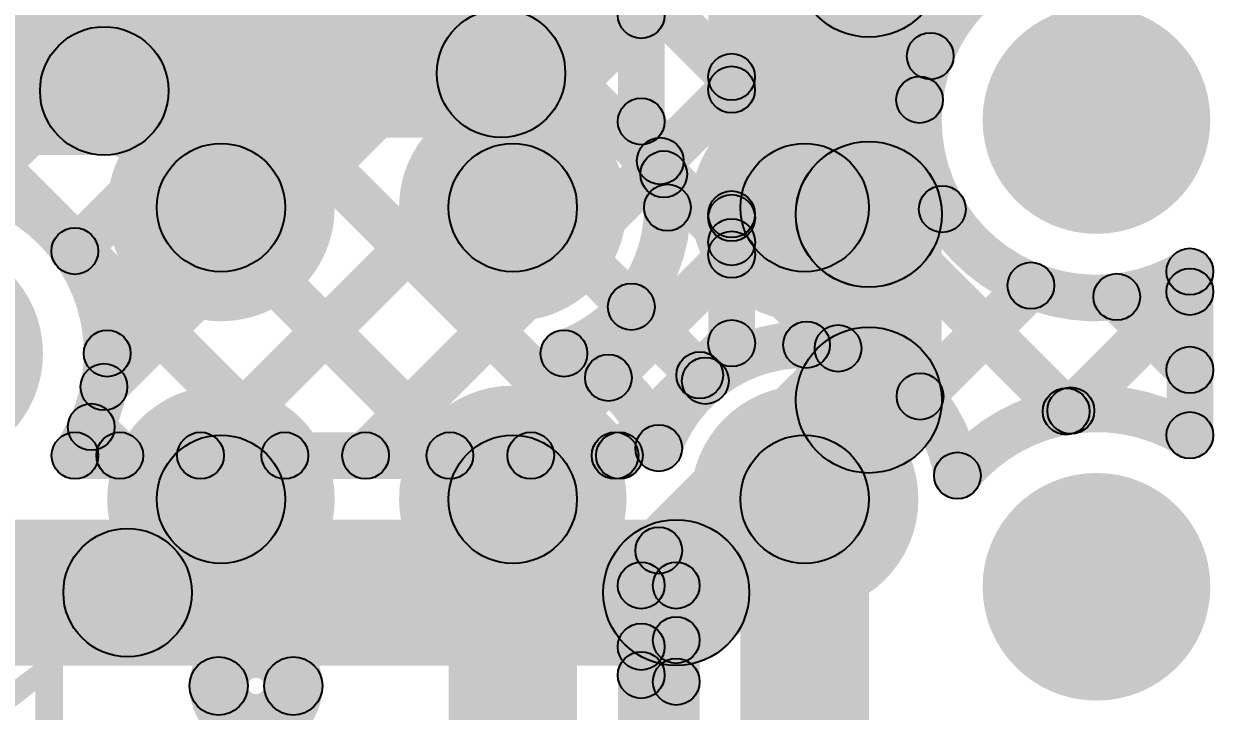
# Model space of a CAD drawing. Header units: millimetres. Extents: x -0.24 to 2.5, y 0 to 2.55.
# Drawn here: x 2.1042 to 2.308, y 1.2167 to 1.3345 of the extents above; entities that cross this region are included whole.
import ezdxf

# ---------------------------------------------------------------- set-up
doc = ezdxf.new("R2010")
doc.units = ezdxf.units.MM
doc.header["$MEASUREMENT"] = 0
for name, color, linetype in [('BottomLayer', 5, 'Continuous'), ('BottomSolder', 6, 'Continuous'), ('PadHoleLayer', 156, 'Continuous'), ('TopLayer', 1, 'Continuous'), ('TopOverlay', 2, 'Continuous'), ('TopPaste', 8, 'Continuous'), ('TopSolder', 216, 'Continuous')]:
    doc.layers.add(name, color=color, linetype=linetype)

# ---------------------------------------------------------------- blocks, each defined once
blk = doc.blocks.new('TC2030_IDC_97')
at = {"layer": 'BottomSolder'}
h = blk.add_hatch(color=6, dxfattribs=at)
edge = h.paths.add_edge_path()
edge.add_arc((0.1, 0.04), 0.004, 0, 360)
h = blk.add_hatch(color=6, dxfattribs=at)
edge = h.paths.add_edge_path()
edge.add_arc((0.1, -0.04), 0.004, 0, 360)
at = {"layer": 'PadHoleLayer'}
h = blk.add_hatch(color=156, dxfattribs=at)
edge = h.paths.add_edge_path()
edge.add_arc((0.1, 0.04), 0.01951, 0, 360)
h = blk.add_hatch(color=156, dxfattribs=at)
edge = h.paths.add_edge_path()
edge.add_arc((-0.1, 0), 0.01951, 0, 360)
h = blk.add_hatch(color=156, dxfattribs=at)
edge = h.paths.add_edge_path()
edge.add_arc((0.1, -0.04), 0.01951, 0, 360)
at = {"layer": 'TopLayer'}
h = blk.add_hatch(color=1, dxfattribs=at)
edge = h.paths.add_edge_path()
edge.add_arc((-0.05, 0.025), 0.01549, 0, 360)
h = blk.add_hatch(color=1, dxfattribs=at)
edge = h.paths.add_edge_path()
edge.add_arc((0, 0.025), 0.01549, 0, 360)
h = blk.add_hatch(color=1, dxfattribs=at)
edge = h.paths.add_edge_path()
edge.add_arc((0.05, 0.025), 0.01549, 0, 360)
h = blk.add_hatch(color=1, dxfattribs=at)
edge = h.paths.add_edge_path()
edge.add_arc((-0.05, -0.025), 0.01549, 0, 360)
h = blk.add_hatch(color=1, dxfattribs=at)
edge = h.paths.add_edge_path()
edge.add_arc((-0.05, -0.025), 0.01549, 0, 360)
h = blk.add_hatch(color=1, dxfattribs=at)
edge = h.paths.add_edge_path()
edge.add_arc((0, -0.025), 0.01549, 0, 360)
h = blk.add_hatch(color=1, dxfattribs=at)
edge = h.paths.add_edge_path()
edge.add_arc((0.05, -0.025), 0.01549, 0, 360)
at = {"layer": 'TopOverlay'}
h = blk.add_hatch(color=2, dxfattribs=at)
edge = h.paths.add_edge_path()
edge.add_arc((-0.0504, -0.057), 0.005, 0, 360)
h = blk.add_hatch(color=2, dxfattribs=at)
edge = h.paths.add_edge_path()
edge.add_arc((-0.0376, -0.057), 0.005, 0, 360)
at = {"layer": 'TopPaste'}
h = blk.add_hatch(color=8, dxfattribs=at)
edge = h.paths.add_edge_path()
edge.add_arc((-0.05, 0.025), 0.01549, 0, 360)
h = blk.add_hatch(color=8, dxfattribs=at)
edge = h.paths.add_edge_path()
edge.add_arc((0, 0.025), 0.01549, 0, 360)
h = blk.add_hatch(color=8, dxfattribs=at)
edge = h.paths.add_edge_path()
edge.add_arc((0.05, 0.025), 0.01549, 0, 360)
h = blk.add_hatch(color=8, dxfattribs=at)
edge = h.paths.add_edge_path()
edge.add_arc((-0.05, -0.025), 0.01549, 0, 360)
h = blk.add_hatch(color=8, dxfattribs=at)
edge = h.paths.add_edge_path()
edge.add_arc((-0.05, -0.025), 0.01549, 0, 360)
h = blk.add_hatch(color=8, dxfattribs=at)
edge = h.paths.add_edge_path()
edge.add_arc((0, -0.025), 0.01549, 0, 360)
h = blk.add_hatch(color=8, dxfattribs=at)
edge = h.paths.add_edge_path()
edge.add_arc((0.05, -0.025), 0.01549, 0, 360)
at = {"layer": 'TopSolder'}
h = blk.add_hatch(color=216, dxfattribs=at)
edge = h.paths.add_edge_path()
edge.add_arc((-0.05, 0.025), 0.01949, 0, 360)
h = blk.add_hatch(color=216, dxfattribs=at)
edge = h.paths.add_edge_path()
edge.add_arc((0, 0.025), 0.01949, 0, 360)
h = blk.add_hatch(color=216, dxfattribs=at)
edge = h.paths.add_edge_path()
edge.add_arc((0.05, 0.025), 0.01949, 0, 360)
h = blk.add_hatch(color=216, dxfattribs=at)
edge = h.paths.add_edge_path()
edge.add_arc((0.1, 0.04), 0.004, 0, 360)
h = blk.add_hatch(color=216, dxfattribs=at)
edge = h.paths.add_edge_path()
edge.add_arc((-0.05, -0.025), 0.01949, 0, 360)
h = blk.add_hatch(color=216, dxfattribs=at)
edge = h.paths.add_edge_path()
edge.add_arc((-0.05, -0.025), 0.01949, 0, 360)
h = blk.add_hatch(color=216, dxfattribs=at)
edge = h.paths.add_edge_path()
edge.add_arc((0, -0.025), 0.01949, 0, 360)
h = blk.add_hatch(color=216, dxfattribs=at)
edge = h.paths.add_edge_path()
edge.add_arc((0.05, -0.025), 0.01949, 0, 360)
h = blk.add_hatch(color=216, dxfattribs=at)
edge = h.paths.add_edge_path()
edge.add_arc((0.1, -0.04), 0.004, 0, 360)
at = {"layer": 'TopOverlay', "const_width": 0.01}
blk.add_lwpolyline([(-0.0376, -0.057, 1), (-0.0504, -0.057, 1)], format="xyb", close=True, dxfattribs=at)
at = {"layer": 'TopOverlay'}
for centre in [(-0.0504, -0.057), (-0.0376, -0.057)]:
    blk.add_circle(centre, 0.005, dxfattribs=at)

msp = doc.modelspace()

# ---------------------------------------------------------------- hatches: boundary and pattern name
at = {"layer": 'BottomLayer'}
for points in [[(1.83362, 1.57017), (1.83928, 1.57583), (2.15178, 1.26333), (2.14612, 1.25767)], [(2.19378, 1.31822), (2.17822, 1.33378), (2.23022, 1.38578), (2.24578, 1.37022)], [(2.12079, 1.26942), (2.11513, 1.27508), (2.19552, 1.35546), (2.20117, 1.3498)], [(2.13733, 1.25767), (2.13167, 1.26333), (2.22418, 1.35584), (2.22983, 1.35018)], [(2.19546, 1.34976), (2.20111, 1.35541), (2.22832, 1.32821), (2.22266, 1.32255)], [(2.08733, 1.34474), (2.09299, 1.3504), (2.18006, 1.26333), (2.17441, 1.25767)], [(2.09928, 1.30448), (2.09363, 1.31014), (2.13432, 1.35083), (2.13997, 1.34517)], [(2.11579, 1.29271), (2.11014, 1.29836), (2.1626, 1.35083), (2.16826, 1.34517)], [(2.11519, 1.34517), (2.12085, 1.35083), (2.20835, 1.26333), (2.20269, 1.25767)], [(2.14347, 1.34517), (2.14913, 1.35083), (2.22286, 1.2771), (2.21721, 1.27144)], [(2.17176, 1.34517), (2.17742, 1.35083), (2.22833, 1.29992), (2.22267, 1.29426)], [(2.22949, 1.30184), (2.22149, 1.30184), (2.22149, 1.34471), (2.22949, 1.34471)], [(2.26149, 1.30184), (2.23649, 1.30184), (2.23649, 1.34471), (2.26149, 1.34471)], [(1.692, 1.315), (1.692, 1.337), (2.186, 1.337), (2.186, 1.315)], [(2.16561, 1.25767), (2.15995, 1.26333), (2.22266, 1.32604), (2.22832, 1.32038)], [(2.24015, 1.293), (2.25783, 1.31068), (2.25784, 1.31067), (2.24016, 1.293)], [(2.2295, 1.27973), (2.2215, 1.27973), (2.2215, 1.30123), (2.2295, 1.30123)], [(2.2615, 1.27), (2.2365, 1.27), (2.2365, 1.30183), (2.2615, 1.30183)], [(2.19389, 1.25767), (2.18824, 1.26333), (2.22267, 1.29776), (2.22833, 1.29211)], [(2.20909, 1.25767), (2.20344, 1.26333), (2.22267, 1.28256), (2.22833, 1.27691)], [(2.22484, 1.22816), (2.20716, 1.24584), (2.24016, 1.27884), (2.25784, 1.26116)], [(2.11295, 1.26256), (2.11861, 1.26822), (2.12349, 1.26333), (2.11784, 1.25767)], [(2.11299, 1.2565), (2.11299, 1.2645), (2.20627, 1.2645), (2.20627, 1.2565)], [(2.085, 1.2245), (2.085, 1.2495), (2.216, 1.2495), (2.216, 1.2245)]]:
    msp.add_hatch(color=5, dxfattribs=at).paths.add_polyline_path(points)
h = msp.add_hatch(color=5, dxfattribs=at)
edge = h.paths.add_edge_path()
edge.add_arc((2.24899, 1.34471), 0.0125, 0, 360)
h = msp.add_hatch(color=5, dxfattribs=at)
edge = h.paths.add_edge_path()
edge.add_arc((2.24899, 1.34471), 0.0125, 0, 360)
h = msp.add_hatch(color=5, dxfattribs=at)
edge = h.paths.add_edge_path()
edge.add_arc((2.186, 1.326), 0.011, 0, 360)
h = msp.add_hatch(color=5, dxfattribs=at)
edge = h.paths.add_edge_path()
edge.add_arc((2.186, 1.326), 0.011, 0, 360)
h = msp.add_hatch(color=5, dxfattribs=at)
edge = h.paths.add_edge_path()
edge.add_arc((2.22549, 1.32538), 0.004, 0, 360)
h = msp.add_hatch(color=5, dxfattribs=at)
edge = h.paths.add_edge_path()
edge.add_arc((2.22549, 1.32321), 0.004, 0, 360)
h = msp.add_hatch(color=5, dxfattribs=at)
edge = h.paths.add_edge_path()
edge.add_arc((2.24899, 1.30184), 0.0125, 0, 360)
h = msp.add_hatch(color=5, dxfattribs=at)
edge = h.paths.add_edge_path()
edge.add_arc((2.24899, 1.30184), 0.0125, 0, 360)
h = msp.add_hatch(color=5, dxfattribs=at)
edge = h.paths.add_edge_path()
edge.add_arc((2.249, 1.30183), 0.0125, 0, 360)
h = msp.add_hatch(color=5, dxfattribs=at)
edge = h.paths.add_edge_path()
edge.add_arc((2.249, 1.30183), 0.0125, 0, 360)
h = msp.add_hatch(color=5, dxfattribs=at)
edge = h.paths.add_edge_path()
edge.add_arc((2.22549, 1.30184), 0.004, 0, 360)
h = msp.add_hatch(color=5, dxfattribs=at)
edge = h.paths.add_edge_path()
edge.add_arc((2.2255, 1.30123), 0.004, 0, 360)
h = msp.add_hatch(color=5, dxfattribs=at)
edge = h.paths.add_edge_path()
edge.add_arc((2.2255, 1.29709), 0.004, 0, 360)
h = msp.add_hatch(color=5, dxfattribs=at)
edge = h.paths.add_edge_path()
edge.add_arc((2.11296, 1.29554), 0.004, 0, 360)
h = msp.add_hatch(color=5, dxfattribs=at)
edge = h.paths.add_edge_path()
edge.add_arc((2.2255, 1.29493), 0.004, 0, 360)
h = msp.add_hatch(color=5, dxfattribs=at)
edge = h.paths.add_edge_path()
edge.add_arc((2.11851, 1.278), 0.004, 0, 360)
h = msp.add_hatch(color=5, dxfattribs=at)
edge = h.paths.add_edge_path()
edge.add_arc((2.11851, 1.278), 0.004, 0, 360)
h = msp.add_hatch(color=5, dxfattribs=at)
edge = h.paths.add_edge_path()
edge.add_arc((2.2255, 1.27973), 0.004, 0, 360)
h = msp.add_hatch(color=5, dxfattribs=at)
edge = h.paths.add_edge_path()
edge.add_arc((2.2255, 1.27973), 0.004, 0, 360)
h = msp.add_hatch(color=5, dxfattribs=at)
edge = h.paths.add_edge_path()
edge.add_arc((2.249, 1.27), 0.0125, 0, 360)
h = msp.add_hatch(color=5, dxfattribs=at)
edge = h.paths.add_edge_path()
edge.add_arc((2.249, 1.27), 0.0125, 0, 360)
h = msp.add_hatch(color=5, dxfattribs=at)
edge = h.paths.add_edge_path()
edge.add_arc((2.22003, 1.27427), 0.004, 0, 360)
h = msp.add_hatch(color=5, dxfattribs=at)
edge = h.paths.add_edge_path()
edge.add_arc((2.11796, 1.27225), 0.004, 0, 360)
h = msp.add_hatch(color=5, dxfattribs=at)
edge = h.paths.add_edge_path()
edge.add_arc((2.11578, 1.26539), 0.004, 0, 360)
h = msp.add_hatch(color=5, dxfattribs=at)
edge = h.paths.add_edge_path()
edge.add_arc((2.11299, 1.2605), 0.004, 0, 360)
h = msp.add_hatch(color=5, dxfattribs=at)
edge = h.paths.add_edge_path()
edge.add_arc((2.11299, 1.2605), 0.004, 0, 360)
h = msp.add_hatch(color=5, dxfattribs=at)
edge = h.paths.add_edge_path()
edge.add_arc((2.12067, 1.2605), 0.004, 0, 360)
h = msp.add_hatch(color=5, dxfattribs=at)
edge = h.paths.add_edge_path()
edge.add_arc((2.1345, 1.2605), 0.004, 0, 360)
h = msp.add_hatch(color=5, dxfattribs=at)
edge = h.paths.add_edge_path()
edge.add_arc((2.14895, 1.2605), 0.004, 0, 360)
h = msp.add_hatch(color=5, dxfattribs=at)
edge = h.paths.add_edge_path()
edge.add_arc((2.16278, 1.2605), 0.004, 0, 360)
h = msp.add_hatch(color=5, dxfattribs=at)
edge = h.paths.add_edge_path()
edge.add_arc((2.17723, 1.2605), 0.004, 0, 360)
h = msp.add_hatch(color=5, dxfattribs=at)
edge = h.paths.add_edge_path()
edge.add_arc((2.19107, 1.2605), 0.004, 0, 360)
h = msp.add_hatch(color=5, dxfattribs=at)
edge = h.paths.add_edge_path()
edge.add_arc((2.20552, 1.2605), 0.004, 0, 360)
h = msp.add_hatch(color=5, dxfattribs=at)
edge = h.paths.add_edge_path()
edge.add_arc((2.20627, 1.2605), 0.004, 0, 360)
h = msp.add_hatch(color=5, dxfattribs=at)
edge = h.paths.add_edge_path()
edge.add_arc((2.20627, 1.2605), 0.004, 0, 360)
h = msp.add_hatch(color=5, dxfattribs=at)
edge = h.paths.add_edge_path()
edge.add_arc((2.216, 1.237), 0.0125, 0, 360)
h = msp.add_hatch(color=5, dxfattribs=at)
edge = h.paths.add_edge_path()
edge.add_arc((2.216, 1.237), 0.0125, 0, 360)
at = {"layer": 'TopLayer'}
for points in [[(2.21283, 1.33317), (2.20717, 1.33883), (2.29337, 1.42503), (2.29902, 1.41937)], [(2.16617, 1.40733), (2.17183, 1.41298), (2.26052, 1.32429), (2.25486, 1.31864)], [(2.21609, 1.30815), (2.21043, 1.31381), (2.30117, 1.40455), (2.30683, 1.39889)], [(2.249, 1.303), (2.227, 1.303), (2.227, 1.381), (2.249, 1.381)], [(2.199, 1.303), (2.177, 1.303), (2.177, 1.346), (2.199, 1.346)], [(2.214, 1.31776), (2.206, 1.31776), (2.206, 1.346), (2.214, 1.346)], [(2.20717, 1.33804), (2.21283, 1.3437), (2.28564, 1.27089), (2.27998, 1.26523)], [(2.042, 1.312), (2.042, 1.334), (2.118, 1.334), (2.118, 1.312)], [(2.20721, 1.27099), (2.20156, 1.27665), (2.2567, 1.33179), (2.26236, 1.32614)], [(2.21104, 1.30589), (2.2167, 1.31155), (2.24655, 1.2817), (2.24089, 1.27604)], [(2.24117, 1.27666), (2.23551, 1.28232), (2.25876, 1.30556), (2.26441, 1.29991)], [(2.2606, 1.26781), (2.25494, 1.27346), (2.27394, 1.29246), (2.2796, 1.28681)], [(2.308, 1.26398), (2.3, 1.26398), (2.3, 1.29202), (2.308, 1.29202)], [(2.28644, 1.26536), (2.28078, 1.27102), (2.30117, 1.29141), (2.30683, 1.28575)], [(2.28864, 1.28486), (2.29429, 1.29052), (2.30683, 1.27798), (2.30117, 1.27233)], [(2.20548, 1.28316), (2.21114, 1.28882), (2.22382, 1.27614), (2.21816, 1.27048)], [(2.12978, 1.22922), (2.11422, 1.24478), (2.13022, 1.26078), (2.14578, 1.24522)], [(2.199, 1.19294), (2.177, 1.19294), (2.177, 1.253), (2.199, 1.253)], [(2.249, 1.20394), (2.227, 1.20394), (2.227, 1.253), (2.249, 1.253)], [(2.085, 1.226), (2.085, 1.248), (2.122, 1.248), (2.122, 1.226)], [(2.214, 1.19294), (2.206, 1.19294), (2.206, 1.23824), (2.214, 1.23824)], [(2.22, 1.20394), (2.212, 1.20394), (2.212, 1.23824), (2.22, 1.23824)], [(2.21283, 1.22004), (2.20717, 1.22569), (2.21317, 1.23169), (2.21883, 1.22604)], [(2.20717, 1.22491), (2.21283, 1.23056), (2.21883, 1.22456), (2.21317, 1.21891)]]:
    msp.add_hatch(color=1, dxfattribs=at).paths.add_polyline_path(points)
h = msp.add_hatch(color=1, dxfattribs=at)
edge = h.paths.add_edge_path()
edge.add_arc((2.21, 1.336), 0.004, 0, 360)
h = msp.add_hatch(color=1, dxfattribs=at)
edge = h.paths.add_edge_path()
edge.add_arc((2.118, 1.323), 0.011, 0, 360)
h = msp.add_hatch(color=1, dxfattribs=at)
edge = h.paths.add_edge_path()
edge.add_arc((2.118, 1.323), 0.011, 0, 360)
h = msp.add_hatch(color=1, dxfattribs=at)
edge = h.paths.add_edge_path()
edge.add_arc((2.25953, 1.32897), 0.004, 0, 360)
h = msp.add_hatch(color=1, dxfattribs=at)
edge = h.paths.add_edge_path()
edge.add_arc((2.25769, 1.32147), 0.004, 0, 360)
h = msp.add_hatch(color=1, dxfattribs=at)
edge = h.paths.add_edge_path()
edge.add_arc((2.21, 1.31776), 0.004, 0, 360)
h = msp.add_hatch(color=1, dxfattribs=at)
edge = h.paths.add_edge_path()
edge.add_arc((2.21, 1.31776), 0.004, 0, 360)
h = msp.add_hatch(color=1, dxfattribs=at)
edge = h.paths.add_edge_path()
edge.add_arc((2.21326, 1.31098), 0.004, 0, 360)
h = msp.add_hatch(color=1, dxfattribs=at)
edge = h.paths.add_edge_path()
edge.add_arc((2.138, 1.303), 0.011, 0, 360)
h = msp.add_hatch(color=1, dxfattribs=at)
edge = h.paths.add_edge_path()
edge.add_arc((2.188, 1.303), 0.011, 0, 360)
h = msp.add_hatch(color=1, dxfattribs=at)
edge = h.paths.add_edge_path()
edge.add_arc((2.21387, 1.30872), 0.004, 0, 360)
h = msp.add_hatch(color=1, dxfattribs=at)
edge = h.paths.add_edge_path()
edge.add_arc((2.238, 1.303), 0.011, 0, 360)
h = msp.add_hatch(color=1, dxfattribs=at)
edge = h.paths.add_edge_path()
edge.add_arc((2.21449, 1.303), 0.004, 0, 360)
h = msp.add_hatch(color=1, dxfattribs=at)
edge = h.paths.add_edge_path()
edge.add_arc((2.21449, 1.303), 0.004, 0, 360)
h = msp.add_hatch(color=1, dxfattribs=at)
edge = h.paths.add_edge_path()
edge.add_arc((2.26159, 1.30274), 0.004, 0, 360)
h = msp.add_hatch(color=1, dxfattribs=at)
edge = h.paths.add_edge_path()
edge.add_arc((2.304, 1.29202), 0.004, 0, 360)
h = msp.add_hatch(color=1, dxfattribs=at)
edge = h.paths.add_edge_path()
edge.add_arc((2.304, 1.29202), 0.004, 0, 360)
h = msp.add_hatch(color=1, dxfattribs=at)
edge = h.paths.add_edge_path()
edge.add_arc((2.27677, 1.28963), 0.004, 0, 360)
h = msp.add_hatch(color=1, dxfattribs=at)
edge = h.paths.add_edge_path()
edge.add_arc((2.304, 1.28858), 0.004, 0, 360)
h = msp.add_hatch(color=1, dxfattribs=at)
edge = h.paths.add_edge_path()
edge.add_arc((2.20831, 1.28599), 0.004, 0, 360)
h = msp.add_hatch(color=1, dxfattribs=at)
edge = h.paths.add_edge_path()
edge.add_arc((2.29147, 1.28769), 0.004, 0, 360)
h = msp.add_hatch(color=1, dxfattribs=at)
edge = h.paths.add_edge_path()
edge.add_arc((2.19677, 1.278), 0.004, 0, 360)
h = msp.add_hatch(color=1, dxfattribs=at)
edge = h.paths.add_edge_path()
edge.add_arc((2.19677, 1.278), 0.004, 0, 360)
h = msp.add_hatch(color=1, dxfattribs=at)
edge = h.paths.add_edge_path()
edge.add_arc((2.23834, 1.27949), 0.004, 0, 360)
h = msp.add_hatch(color=1, dxfattribs=at)
edge = h.paths.add_edge_path()
edge.add_arc((2.24372, 1.27887), 0.004, 0, 360)
h = msp.add_hatch(color=1, dxfattribs=at)
edge = h.paths.add_edge_path()
edge.add_arc((2.20438, 1.27382), 0.004, 0, 360)
h = msp.add_hatch(color=1, dxfattribs=at)
edge = h.paths.add_edge_path()
edge.add_arc((2.304, 1.27516), 0.004, 0, 360)
h = msp.add_hatch(color=1, dxfattribs=at)
edge = h.paths.add_edge_path()
edge.add_arc((2.22099, 1.27331), 0.004, 0, 360)
h = msp.add_hatch(color=1, dxfattribs=at)
edge = h.paths.add_edge_path()
edge.add_arc((2.25777, 1.27064), 0.004, 0, 360)
h = msp.add_hatch(color=1, dxfattribs=at)
edge = h.paths.add_edge_path()
edge.add_arc((2.28281, 1.26806), 0.004, 0, 360)
h = msp.add_hatch(color=1, dxfattribs=at)
edge = h.paths.add_edge_path()
edge.add_arc((2.28361, 1.26819), 0.004, 0, 360)
h = msp.add_hatch(color=1, dxfattribs=at)
edge = h.paths.add_edge_path()
edge.add_arc((2.304, 1.26398), 0.004, 0, 360)
h = msp.add_hatch(color=1, dxfattribs=at)
edge = h.paths.add_edge_path()
edge.add_arc((2.304, 1.26398), 0.004, 0, 360)
h = msp.add_hatch(color=1, dxfattribs=at)
edge = h.paths.add_edge_path()
edge.add_arc((2.213, 1.26177), 0.004, 0, 360)
h = msp.add_hatch(color=1, dxfattribs=at)
edge = h.paths.add_edge_path()
edge.add_arc((2.213, 1.26177), 0.004, 0, 360)
h = msp.add_hatch(color=1, dxfattribs=at)
edge = h.paths.add_edge_path()
edge.add_arc((2.138, 1.253), 0.011, 0, 360)
h = msp.add_hatch(color=1, dxfattribs=at)
edge = h.paths.add_edge_path()
edge.add_arc((2.188, 1.253), 0.011, 0, 360)
h = msp.add_hatch(color=1, dxfattribs=at)
edge = h.paths.add_edge_path()
edge.add_arc((2.238, 1.253), 0.011, 0, 360)
h = msp.add_hatch(color=1, dxfattribs=at)
edge = h.paths.add_edge_path()
edge.add_arc((2.26418, 1.25706), 0.004, 0, 360)
h = msp.add_hatch(color=1, dxfattribs=at)
edge = h.paths.add_edge_path()
edge.add_arc((2.26418, 1.25706), 0.004, 0, 360)
h = msp.add_hatch(color=1, dxfattribs=at)
edge = h.paths.add_edge_path()
edge.add_arc((2.122, 1.237), 0.011, 0, 360)
h = msp.add_hatch(color=1, dxfattribs=at)
edge = h.paths.add_edge_path()
edge.add_arc((2.122, 1.237), 0.011, 0, 360)
h = msp.add_hatch(color=1, dxfattribs=at)
edge = h.paths.add_edge_path()
edge.add_arc((2.213, 1.24423), 0.004, 0, 360)
h = msp.add_hatch(color=1, dxfattribs=at)
edge = h.paths.add_edge_path()
edge.add_arc((2.213, 1.24423), 0.004, 0, 360)
h = msp.add_hatch(color=1, dxfattribs=at)
edge = h.paths.add_edge_path()
edge.add_arc((2.21, 1.23824), 0.004, 0, 360)
h = msp.add_hatch(color=1, dxfattribs=at)
edge = h.paths.add_edge_path()
edge.add_arc((2.21, 1.23824), 0.004, 0, 360)
h = msp.add_hatch(color=1, dxfattribs=at)
edge = h.paths.add_edge_path()
edge.add_arc((2.216, 1.23824), 0.004, 0, 360)
h = msp.add_hatch(color=1, dxfattribs=at)
edge = h.paths.add_edge_path()
edge.add_arc((2.216, 1.23824), 0.004, 0, 360)
h = msp.add_hatch(color=1, dxfattribs=at)
edge = h.paths.add_edge_path()
edge.add_arc((2.21, 1.22773), 0.004, 0, 360)
h = msp.add_hatch(color=1, dxfattribs=at)
edge = h.paths.add_edge_path()
edge.add_arc((2.216, 1.22887), 0.004, 0, 360)
h = msp.add_hatch(color=1, dxfattribs=at)
edge = h.paths.add_edge_path()
edge.add_arc((2.21, 1.22287), 0.004, 0, 360)
h = msp.add_hatch(color=1, dxfattribs=at)
edge = h.paths.add_edge_path()
edge.add_arc((2.216, 1.22173), 0.004, 0, 360)

# ---------------------------------------------------------------- linework, layer by layer
at = {"layer": 'BottomLayer', "const_width": 0.008}
for points in [[(2.06895, 1.25417, -1.590548), (2.11851, 1.278)], [(2.11851, 1.278, -0.153929), (2.11299, 1.2605)]]:
    msp.add_lwpolyline(points, format="xyb", dxfattribs=at)
at = {"layer": 'BottomLayer'}
for centre, radius in [((2.24899, 1.34471), 0.0125), ((2.24899, 1.34471), 0.0125), ((2.186, 1.326), 0.011), ((2.186, 1.326), 0.011), ((2.22549, 1.32538), 0.004), ((2.22549, 1.32321), 0.004), ((2.24899, 1.30184), 0.0125), ((2.24899, 1.30184), 0.0125), ((2.249, 1.30183), 0.0125), ((2.249, 1.30183), 0.0125), ((2.22549, 1.30184), 0.004), ((2.2255, 1.30123), 0.004), ((2.2255, 1.29709), 0.004), ((2.11296, 1.29554), 0.004), ((2.2255, 1.29493), 0.004), ((2.11851, 1.278), 0.004), ((2.11851, 1.278), 0.004), ((2.2255, 1.27973), 0.004), ((2.2255, 1.27973), 0.004), ((2.249, 1.27), 0.0125), ((2.249, 1.27), 0.0125), ((2.22003, 1.27427), 0.004), ((2.11796, 1.27225), 0.004), ((2.11578, 1.26539), 0.004), ((2.11299, 1.2605), 0.004), ((2.11299, 1.2605), 0.004), ((2.12067, 1.2605), 0.004), ((2.1345, 1.2605), 0.004), ((2.14895, 1.2605), 0.004), ((2.16278, 1.2605), 0.004), ((2.17723, 1.2605), 0.004), ((2.19107, 1.2605), 0.004), ((2.20552, 1.2605), 0.004), ((2.20627, 1.2605), 0.004), ((2.20627, 1.2605), 0.004), ((2.216, 1.237), 0.0125), ((2.216, 1.237), 0.0125)]:
    msp.add_circle(centre, radius, dxfattribs=at)
at = {"layer": 'TopLayer'}
for points, const_width in [([(2.304, 1.29202, -1.790445), (2.304, 1.34398)], 0.008), ([(2.118, 1.323, -0.414214), (2.138, 1.303)], 0.022), ([(2.21, 1.31776, -0.148812), (2.21449, 1.303)], 0.008), ([(2.21449, 1.303, -0.318554), (2.19677, 1.278)], 0.008), ([(2.19677, 1.278, -0.22791), (2.213, 1.26177)], 0.008), ([(2.213, 1.26177, -0.780313), (2.26418, 1.25706)], 0.008), ([(2.26418, 1.25706, -0.378697), (2.304, 1.26398)], 0.008), ([(2.213, 1.24423, -0.063505), (2.21, 1.23824)], 0.008), ([(2.216, 1.23824, -0.063505), (2.213, 1.24423)], 0.008)]:
    msp.add_lwpolyline(points, format="xyb", dxfattribs=dict(at, const_width=const_width))
for centre, radius in [((2.21, 1.336), 0.004), ((2.118, 1.323), 0.011), ((2.118, 1.323), 0.011), ((2.25953, 1.32897), 0.004), ((2.25769, 1.32147), 0.004), ((2.21, 1.31776), 0.004), ((2.21, 1.31776), 0.004), ((2.21326, 1.31098), 0.004), ((2.138, 1.303), 0.011), ((2.188, 1.303), 0.011), ((2.21387, 1.30872), 0.004), ((2.238, 1.303), 0.011), ((2.21449, 1.303), 0.004), ((2.21449, 1.303), 0.004), ((2.26159, 1.30274), 0.004), ((2.304, 1.29202), 0.004), ((2.304, 1.29202), 0.004), ((2.27677, 1.28963), 0.004), ((2.304, 1.28858), 0.004), ((2.20831, 1.28599), 0.004), ((2.29147, 1.28769), 0.004), ((2.19677, 1.278), 0.004), ((2.19677, 1.278), 0.004), ((2.23834, 1.27949), 0.004), ((2.24372, 1.27887), 0.004), ((2.20438, 1.27382), 0.004), ((2.304, 1.27516), 0.004), ((2.22099, 1.27331), 0.004), ((2.25777, 1.27064), 0.004), ((2.28281, 1.26806), 0.004), ((2.28361, 1.26819), 0.004), ((2.304, 1.26398), 0.004), ((2.304, 1.26398), 0.004), ((2.213, 1.26177), 0.004), ((2.213, 1.26177), 0.004), ((2.138, 1.253), 0.011), ((2.188, 1.253), 0.011), ((2.238, 1.253), 0.011), ((2.26418, 1.25706), 0.004), ((2.26418, 1.25706), 0.004), ((2.122, 1.237), 0.011), ((2.122, 1.237), 0.011), ((2.213, 1.24423), 0.004), ((2.213, 1.24423), 0.004), ((2.21, 1.23824), 0.004), ((2.21, 1.23824), 0.004), ((2.216, 1.23824), 0.004), ((2.216, 1.23824), 0.004), ((2.21, 1.22773), 0.004), ((2.216, 1.22887), 0.004), ((2.21, 1.22287), 0.004), ((2.216, 1.22173), 0.004)]:
    msp.add_circle(centre, radius, dxfattribs=at)

# ---------------------------------------------------------------- block references
msp.add_blockref('TC2030_IDC_97', (2.188, 1.278))

# ---------------------------------------------------------------- texts
at = {"layer": 'TopOverlay'}
msp.add_text('J1', height=0.04, dxfattribs=at).set_placement((2.066, 1.185))

doc.saveas('drawing.dxf')
